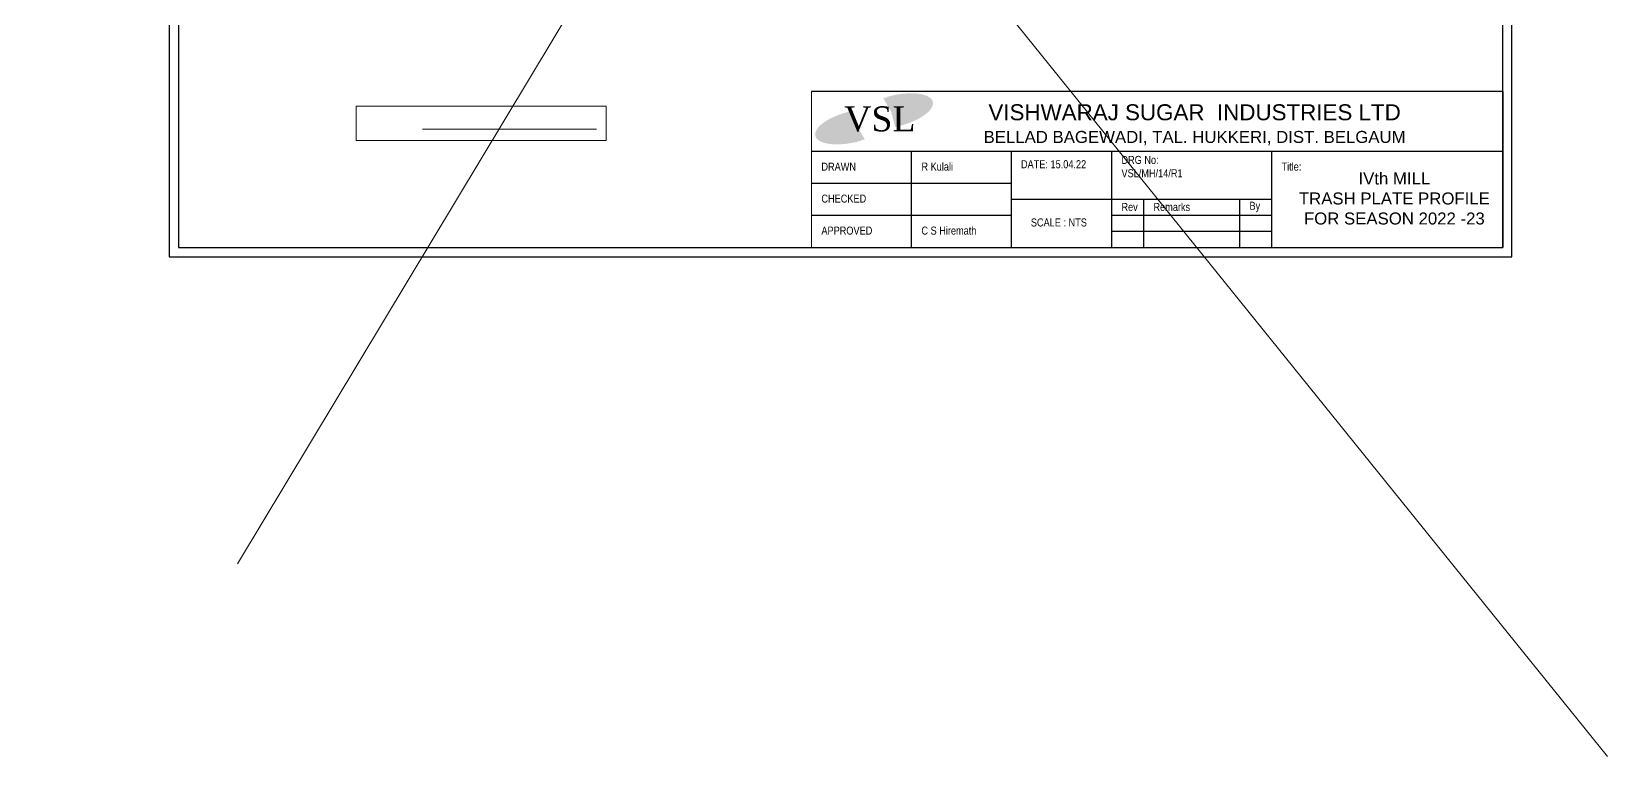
# Model space of a CAD drawing. Header units: millimetres. Extents: x 135002 to 160744, y 22203 to 27033.
# Drawn here: x 139658 to 141164, y 23556 to 24249 of the extents above; entities that cross this region are included whole.
import ezdxf

# ---------------------------------------------------------------- set-up
doc = ezdxf.new("R2010")
doc.units = ezdxf.units.MM
doc.header["$LTSCALE"] = 25
doc.layers.get('0').update_dxf_attribs({"linetype": 'CONTINUOUS'})
doc.layers.add('04 DIMENSION', color=7, linetype='CONTINUOUS', lineweight=18)
doc.styles.add('arial', font='arial.ttf')
doc.styles.add('TIMESNEWROMAN', font='times.ttf')

msp = doc.modelspace()

# ---------------------------------------------------------------- hatches: boundary and pattern name
h = msp.add_hatch(color=86)
edge = h.paths.add_edge_path()
edge.add_ellipse((140476.426, 24171.079), major_axis=(-36.421, -8.852), ratio=0.39833358, start_angle=103.876815, end_angle=273.231671, ccw=False)
edge.add_ellipse((140483.011, 24173.103), major_axis=(-36.421, -8.852), ratio=0.39833358, start_angle=93.231671, end_angle=283.876815)
h = msp.add_hatch(color=86)
edge = h.paths.add_edge_path()
edge.add_ellipse((140476.426, 24171.079), major_axis=(-36.421, -8.852), ratio=0.39833358, start_angle=103.876815, end_angle=273.231671, ccw=False)
edge.add_ellipse((140483.011, 24173.103), major_axis=(-36.421, -8.852), ratio=0.39833358, start_angle=93.231671, end_angle=283.876815)
h = msp.add_hatch(color=86)
edge = h.paths.add_edge_path()
edge.add_ellipse((140450.131, 24160.22), major_axis=(36.421, 8.852), ratio=0.39833358, start_angle=103.876815, end_angle=273.231671, ccw=False)
edge.add_ellipse((140443.546, 24158.195), major_axis=(36.421, 8.852), ratio=0.39833358, start_angle=93.231671, end_angle=283.876815)
h = msp.add_hatch(color=86)
edge = h.paths.add_edge_path()
edge.add_ellipse((140450.131, 24160.22), major_axis=(36.421, 8.852), ratio=0.39833358, start_angle=103.876815, end_angle=273.231671, ccw=False)
edge.add_ellipse((140443.546, 24158.195), major_axis=(36.421, 8.852), ratio=0.39833358, start_angle=93.231671, end_angle=283.876815)

# ---------------------------------------------------------------- linework, layer by layer
at = {"lineweight": 13}
msp.add_line((140403.593, 24191.842), (140403.593, 24042.72), dxfattribs=at)
msp.add_line((140403.593, 24191.842), (140403.593, 24042.72), dxfattribs=at)
for p, q in [((141064.097, 24191.842), (140403.593, 24191.842)), ((141064.097, 24191.842), (140403.593, 24191.842)), ((141064.097, 24191.842), (141064.097, 24042.72)), ((141064.097, 24134.487), (140403.593, 24134.487)), ((141064.097, 24134.487), (140403.593, 24134.487)), ((140499.183, 24042.72), (140499.183, 24134.487)), ((140594.774, 24042.72), (140594.774, 24134.487)), ((140594.774, 24042.72), (140594.774, 24134.487)), ((140690.365, 24042.72), (140690.365, 24134.487)), ((140690.365, 24042.72), (140690.365, 24134.487)), ((140843.31, 24042.72), (140843.31, 24134.487)), ((140843.31, 24042.72), (140843.31, 24134.487)), ((140594.774, 24103.898), (140403.593, 24103.898)), ((140690.365, 24088.604), (140594.774, 24088.604)), ((140843.31, 24088.604), (140690.365, 24088.604)), ((140843.31, 24088.604), (140690.365, 24088.604)), ((140720.954, 24042.72), (140720.954, 24088.604)), ((140720.954, 24042.72), (140720.954, 24088.604)), ((140812.721, 24042.72), (140812.721, 24088.604)), ((140812.721, 24042.72), (140812.721, 24088.604)), ((140594.774, 24073.309), (140403.593, 24073.309)), ((140843.31, 24073.309), (140690.365, 24073.309)), ((140843.31, 24073.309), (140690.365, 24073.309)), ((140843.31, 24058.015), (140690.365, 24058.015)), ((140843.31, 24058.015), (140690.365, 24058.015))]:
    msp.add_line(p, q)
for points in [[(139789.537, 24033.863), (141072.954, 24033.863), (141072.954, 24946.519), (139789.537, 24946.519)], [(139798.394, 24042.72), (141064.097, 24042.72), (141064.097, 24937.662), (139798.394, 24937.662)]]:
    msp.add_lwpolyline(points, close=True)
at = {"layer": '04 DIMENSION'}
for p, q in [((140916.368, 25505.448), (139855.044, 23740.275)), ((139658.032, 25422.904), (141164.222, 23556.138)), ((140031.546, 24155.799), (140198.15, 24155.799))]:
    msp.add_line(p, q, dxfattribs=at)
msp.add_lwpolyline([(139968.33, 24177.753), (140207.207, 24177.753), (140207.207, 24144.791), (139968.33, 24144.791)], close=True, dxfattribs=at)

# ---------------------------------------------------------------- texts
at = {"color": 1, "style": 'TIMESNEWROMAN'}
msp.add_text('VSL ', height=23.8851, dxfattribs=at).set_placement((140434.696, 24153.693))
msp.add_text('VSL ', height=23.8851, dxfattribs=at).set_placement((140434.696, 24153.693))
at = {"style": 'arial'}
for s, insert, char_height, width, attachment_point in [('VISHWARAJ SUGAR  INDUSTRIES LTD\\P{\\H0.75x;BELLAD BAGEWADI, TAL. HUKKERI, DIST. BELGAUM}', (140769.621, 24159.999), 15.2945, 752.45458, 5), ('{\\fArial Narrow|b0|i0|c0|p34;DRG No: VSL/MH/14/R1}', (140699.718, 24119.924), 7.64725, 86.23765, 4), ('{\\fArial Narrow|b0|i0|c0|p34;DRAWN}', (140412.946, 24119.924), 7.64725, 95.59062, 4), ('{\\fArial Narrow|b0|i0|c0|p34;DRAWN}', (140412.946, 24119.924), 7.64725, 95.59062, 4), ('{\\fArial Narrow|b0|i0|c0|p34;R Kulali}', (140508.536, 24119.924), 7.64725, 95.59062, 4), ('{\\fArial Narrow|b0|i0|c0|p34;DATE: 15.04.22}', (140603.676, 24122.177), 7.64725, 86.23765, 4), ('{\\fArial Narrow|b0|i0|c0|p34;Title:}', (140852.663, 24119.924), 7.64725, 47.5316, 4), ('{\\fArial Narrow|b0|i0|c0|p34;Title:}', (140852.663, 24119.924), 7.64725, 47.5316, 4), ('IVth MILL \\PTRASH PLATE PROFILE \\PFOR SEASON 2022 -23', (140960.533, 24089.418), 11.47087, 325.00812, 5), ('{\\fArial Narrow|b0|i0|c0|p34;CHECKED}', (140412.946, 24089.335), 7.64725, 95.59062, 4), ('{\\fArial Narrow|b0|i0|c0|p34;CHECKED}', (140412.946, 24089.335), 7.64725, 95.59062, 4), ('{\\fArial Narrow|b0|i0|c0|p34;Rev}', (140699.718, 24081.346), 7.64725, 21.23602, 4), ('{\\fArial Narrow|b0|i0|c0|p34;Rev}', (140699.718, 24081.346), 7.64725, 21.23602, 4), ('{\\fArial Narrow|b0|i0|c0|p34;Remarks}', (140730.307, 24081.346), 7.64725, 82.41402, 4), ('{\\fArial Narrow|b0|i0|c0|p34;Remarks}', (140730.307, 24081.346), 7.64725, 82.41402, 4), ('{\\fArial Narrow|b0|i0|c0|p34;By}', (140822.074, 24081.346), 7.64725, 21.23602, 4), ('{\\fArial Narrow|b0|i0|c0|p34;By}', (140822.074, 24081.346), 7.64725, 21.23602, 4), ('{\\fArial Narrow|b0|i0|c0|p34;SCALE : NTS}', (140613.127, 24066.541), 7.64725, 86.23765, 4), ('{\\fArial Narrow|b0|i0|c0|p34;APPROVED}', (140412.946, 24058.746), 7.64725, 95.59062, 4), ('{\\fArial Narrow|b0|i0|c0|p34;APPROVED}', (140412.946, 24058.746), 7.64725, 95.59062, 4), ('{\\fArial Narrow|b0|i0|c0|p34;C S Hiremath}', (140508.536, 24058.746), 7.64725, 95.59062, 4)]:
    msp.add_mtext(s, dxfattribs=dict(at, insert=insert, char_height=char_height, width=width, attachment_point=attachment_point))

doc.saveas('drawing.dxf')
